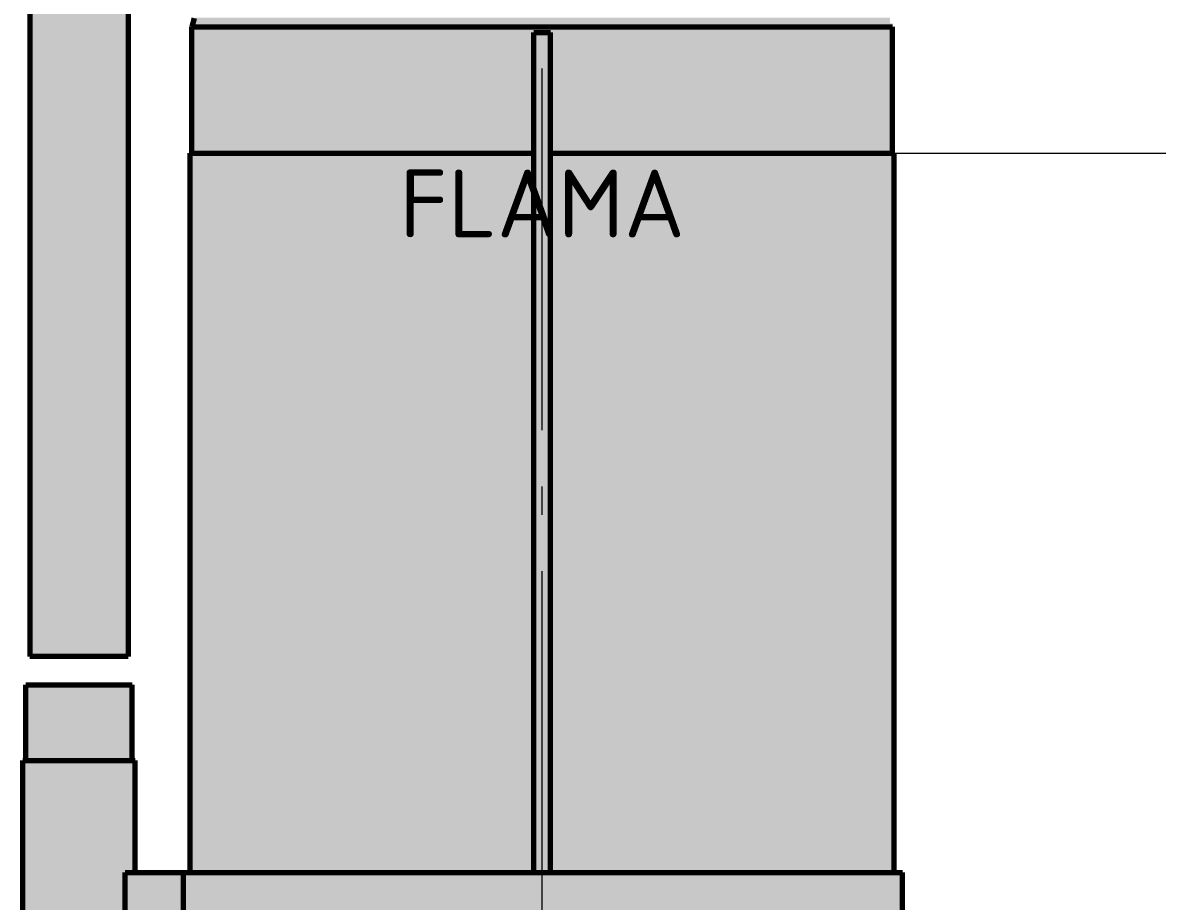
# Model space of a CAD drawing. Header units: millimetres. Extents: x 0 to 2382, y 0 to 420.
# Drawn here: x 2158.08 to 2198.25, y 249.31 to 280.42 of the extents above; entities that cross this region are included whole.
import ezdxf
from ezdxf.enums import TextEntityAlignment as Align

# ---------------------------------------------------------------- set-up
doc = ezdxf.new("R2010")
doc.units = ezdxf.units.MM
doc.linetypes.add('IRAM-F-TRAZO-PUNTO', pattern=[20, 15, -2, 1, -2])
for name, color, linetype, lineweight in [('01-VISIBLE', 7, 'CONTINUOUS', 70), ('03-EJE', 1, 'IRAM-F-TRAZO-PUNTO', 18), ('04-COTA', 3, 'CONTINUOUS', 18), ('13-GRAFICA', 30, 'CONTINUOUS', 18)]:
    doc.layers.add(name, color=color, linetype=linetype, lineweight=lineweight)
doc.styles.add('ISO3098', font='isocpeur.ttf')
doc.dimstyles.new('FLAMA-IRAM', dxfattribs={"dimtxt": 3.5, "dimasz": 3.5, "dimexe": 2, "dimexo": 1.5, "dimgap": 1, "dimtad": 1, "dimdec": 1, "dimtxsty": 'ISO3098', "dimblk": 'IRAM_FLECHA', "dimblk1": 'IRAM_FLECHA', "dimblk2": 'IRAM_FLECHA', "dimcen": 2.5, "dimclrd": 256, "dimclre": 256, "dimclrt": 256, "dimazin": 3, "dimtfac": 1, "dimtmove": 0, "dimatfit": 3, "dimlwd": 18, "dimlwe": 18})

# ---------------------------------------------------------------- blocks, each defined once
blk = doc.blocks.new('IRAM_FLECHA')
blk.add_solid([(0, 0), (-1, 0.125), (-1, -0.125)])

msp = doc.modelspace()

# ---------------------------------------------------------------- hatches: boundary and pattern name
at = {"layer": '13-GRAFICA', "true_color": 0x202020}
h = msp.add_hatch(color=7, dxfattribs=at)
h.dxf.hatch_style = 1
h.paths.add_polyline_path([(2158.278, 258), (2158.278, 287.2), (2158.378, 287.2), (2158.478, 289), (2158.578, 289), (2158.578, 289.3), (2158.678, 289.3), (2158.678, 289.6), (2158.778, 289.6), (2158.778, 289.9), (2158.878, 289.9), (2159.078, 290.8), (2159.278, 290.9), (2159.378, 291.3), (2159.478, 291.3), (2159.578, 291.6), (2159.778, 291.7), (2159.778, 291.9), (2159.878, 291.9), (2159.878, 292.1), (2160.078, 292.2), (2160.078, 292.4), (2160.178, 292.4), (2161.478, 293.8), (2161.878, 293.9), (2161.978, 294.1), (2162.178, 294.1), (2162.278, 294.3), (2162.678, 294.4), (2162.778, 294.6), (2162.978, 294.6), (2162.978, 294.7), (2163.178, 294.7), (2163.178, 294.8), (2163.478, 294.8), (2163.478, 294.9), (2163.778, 294.9), (2163.778, 295), (2164.078, 295), (2164.078, 295.1), (2164.378, 295.1), (2164.378, 295.2), (2164.578, 295.2), (2164.578, 295.3), (2166.078, 295.4), (2166.078, 295.5), (2167.378, 295.5), (2167.378, 292), (2165.878, 292), (2165.878, 291.9), (2165.378, 291.9), (2165.378, 291.8), (2164.478, 291.6), (2164.478, 291.5), (2164.178, 291.4), (2164.078, 291.2), (2163.678, 291.1), (2163.678, 291), (2162.778, 290.2), (2162.778, 290), (2162.578, 289.9), (2162.478, 289.5), (2162.378, 289.5), (2162.278, 289.2), (2162.178, 289.2), (2161.978, 288.3), (2161.878, 288.3), (2161.878, 287.4), (2161.778, 287.4), (2161.778, 258)])
at = {"layer": '13-GRAFICA', "true_color": 0xb21820}
h = msp.add_hatch(color=7, dxfattribs=at)
h.dxf.hatch_style = 1
h.paths.add_polyline_path([(2164.178, 280.5), (2164.178, 280.6), (2188.778, 280.6), (2188.778, 280.4), (2188.878, 280.4), (2188.878, 275.8), (2176.778, 275.8), (2176.778, 280.1), (2176.178, 280.1), (2176.178, 275.8), (2164.078, 275.8), (2164.078, 280.5)])
h = msp.add_hatch(color=7, dxfattribs=at)
h.dxf.hatch_style = 1
h.paths.add_polyline_path([(2176.778, 275.8), (2176.178, 275.8), (2176.178, 280.1), (2176.778, 280.1)])
at = {"layer": '13-GRAFICA', "true_color": 0xffffff}
h = msp.add_hatch(color=7, dxfattribs=at)
h.dxf.hatch_style = 1
h.paths.add_polyline_path([(2164.078, 275.8), (2188.878, 275.8), (2188.878, 250.3), (2164.078, 250.3)])
at = {"layer": '13-GRAFICA', "true_color": 0xc81e2d}
h = msp.add_hatch(color=7, dxfattribs=at)
h.dxf.hatch_style = 1
h.paths.add_polyline_path([(2166.363, 275.335), (2166.363, 274.848), (2165.922, 274.848), (2165.522, 274.848), (2165.166, 274.848), (2164.854, 274.848), (2164.589, 274.848), (2164.37, 274.848), (2164.198, 274.848), (2164.078, 274.848), (2164.078, 275.8), (2166.363, 275.8)])
h = msp.add_hatch(color=7, dxfattribs=at)
h.dxf.hatch_style = 1
h.paths.add_polyline_path([(2186.573, 275.123), (2186.573, 274.423), (2186.573, 273.723), (2186.573, 273.024), (2186.573, 272.324), (2186.573, 271.624), (2186.573, 270.925), (2186.092, 270.925), (2185.573, 270.925), (2185.019, 270.925), (2184.43, 270.925), (2183.81, 270.925), (2183.161, 270.925), (2182.485, 270.925), (2181.786, 270.925), (2181.066, 270.925), (2180.328, 270.925), (2179.574, 270.925), (2178.809, 270.925), (2178.034, 270.925), (2177.252, 270.925), (2176.468, 270.925), (2175.684, 270.925), (2174.902, 270.925), (2174.127, 270.925), (2173.362, 270.925), (2172.608, 270.925), (2171.87, 270.925), (2171.15, 270.925), (2170.451, 270.925), (2169.775, 270.925), (2169.126, 270.925), (2168.506, 270.925), (2167.917, 270.925), (2167.363, 270.925), (2166.844, 270.925), (2166.363, 270.925), (2166.363, 271.624), (2166.363, 272.324), (2166.363, 273.024), (2166.363, 273.723), (2166.363, 274.423), (2166.363, 275.123), (2166.363, 275.8), (2186.573, 275.8)])
h = msp.add_hatch(color=7, dxfattribs=at)
h.dxf.hatch_style = 1
h.paths.add_polyline_path([(2188.86, 274.848), (2188.738, 274.848), (2188.566, 274.848), (2188.347, 274.848), (2188.082, 274.848), (2187.77, 274.848), (2187.414, 274.848), (2187.014, 274.848), (2186.573, 274.848), (2186.573, 275.335), (2186.573, 275.8), (2188.878, 275.8), (2188.878, 274.848)])
at = {"layer": '13-GRAFICA', "true_color": 0xffd200}
h = msp.add_hatch(color=7, dxfattribs=at)
h.dxf.hatch_style = 1
h.paths.add_polyline_path([(2186.092, 270.063), (2185.573, 270.063), (2185.019, 270.063), (2184.43, 270.063), (2183.81, 270.063), (2183.161, 270.063), (2182.485, 270.063), (2181.786, 270.063), (2181.066, 270.063), (2180.328, 270.063), (2179.574, 270.063), (2178.809, 270.063), (2178.034, 270.063), (2177.252, 270.063), (2176.468, 270.063), (2175.684, 270.063), (2174.902, 270.063), (2174.127, 270.063), (2173.362, 270.063), (2172.608, 270.063), (2171.87, 270.063), (2171.15, 270.063), (2170.451, 270.063), (2169.775, 270.063), (2169.126, 270.063), (2168.506, 270.063), (2167.917, 270.063), (2167.363, 270.063), (2166.844, 270.063), (2166.363, 270.063), (2166.363, 270.494), (2166.363, 270.925), (2166.844, 270.925), (2167.363, 270.925), (2167.917, 270.925), (2168.506, 270.925), (2169.126, 270.925), (2169.775, 270.925), (2170.451, 270.925), (2171.15, 270.925), (2171.87, 270.925), (2172.608, 270.925), (2173.362, 270.925), (2174.127, 270.925), (2174.902, 270.925), (2175.684, 270.925), (2176.468, 270.925), (2177.252, 270.925), (2178.034, 270.925), (2178.809, 270.925), (2179.574, 270.925), (2180.328, 270.925), (2181.066, 270.925), (2181.786, 270.925), (2182.485, 270.925), (2183.161, 270.925), (2183.81, 270.925), (2184.43, 270.925), (2185.019, 270.925), (2185.573, 270.925), (2186.092, 270.925), (2186.573, 270.925), (2186.573, 270.494), (2186.573, 270.063)])
at = {"layer": '13-GRAFICA', "true_color": 0xebebeb}
h = msp.add_hatch(color=7, dxfattribs=at)
h.dxf.hatch_style = 1
h.paths.add_polyline_path([(2185.733, 266.563), (2185.226, 266.563), (2184.688, 266.563), (2184.122, 266.563), (2183.53, 266.563), (2182.913, 266.563), (2182.913, 267.223), (2182.913, 267.883), (2182.913, 268.543), (2182.913, 269.203), (2182.913, 269.863), (2183.53, 269.863), (2184.122, 269.863), (2184.688, 269.863), (2185.226, 269.863), (2185.733, 269.863), (2186.209, 269.863), (2186.209, 269.203), (2186.209, 268.543), (2186.209, 267.883), (2186.209, 267.223), (2186.209, 266.563)])
h = msp.add_hatch(color=7, dxfattribs=at)
h.dxf.hatch_style = 1
h.paths.add_polyline_path([(2185.733, 262.863), (2185.226, 262.863), (2184.688, 262.863), (2184.122, 262.863), (2183.53, 262.863), (2182.913, 262.863), (2182.913, 263.523), (2182.913, 264.183), (2182.913, 264.843), (2182.913, 265.503), (2182.913, 266.163), (2183.53, 266.163), (2184.122, 266.163), (2184.688, 266.163), (2185.226, 266.163), (2185.733, 266.163), (2186.209, 266.163), (2186.209, 265.503), (2186.209, 264.843), (2186.209, 264.183), (2186.209, 263.523), (2186.209, 262.863)])
h = msp.add_hatch(color=7, dxfattribs=at)
h.dxf.hatch_style = 1
h.paths.add_polyline_path([(2185.733, 259.163), (2185.226, 259.163), (2184.688, 259.163), (2184.122, 259.163), (2183.53, 259.163), (2182.913, 259.163), (2182.913, 259.823), (2182.913, 260.483), (2182.913, 261.143), (2182.913, 261.803), (2182.913, 262.463), (2183.53, 262.463), (2184.122, 262.463), (2184.688, 262.463), (2185.226, 262.463), (2185.733, 262.463), (2186.209, 262.463), (2186.209, 261.803), (2186.209, 261.143), (2186.209, 260.483), (2186.209, 259.823), (2186.209, 259.163)])
at = {"layer": '13-GRAFICA', "true_color": 0x009146}
h = msp.add_hatch(color=7, dxfattribs=at)
h.dxf.hatch_style = 1
h.paths.add_polyline_path([(2166.832, 256.205), (2167.064, 256.825), (2167.304, 257.446), (2167.551, 258.067), (2167.805, 257.446), (2168.067, 256.825), (2168.336, 256.205), (2168.611, 255.584), (2168.067, 255.584), (2167.551, 255.584), (2167.064, 255.584), (2166.608, 255.584)])
at = {"layer": '13-GRAFICA', "true_color": 0xc81e2d}
h = msp.add_hatch(color=7, dxfattribs=at)
h.dxf.hatch_style = 1
h.paths.add_polyline_path([(2170.513, 255.584), (2169.975, 255.584), (2169.453, 255.584), (2168.949, 255.584), (2168.949, 256.205), (2168.949, 256.825), (2168.949, 257.446), (2168.949, 258.067), (2169.453, 258.067), (2169.975, 258.067), (2170.513, 258.067), (2171.066, 258.067), (2171.066, 257.446), (2171.066, 256.825), (2171.066, 256.205), (2171.066, 255.584)])
at = {"layer": '13-GRAFICA', "true_color": 0x005eaa}
h = msp.add_hatch(color=7, dxfattribs=at)
h.dxf.hatch_style = 1
h.paths.add_polyline_path([(2174.001, 256.785), (2173.999, 256.744), (2173.996, 256.704), (2173.991, 256.663), (2173.985, 256.623), (2173.978, 256.583), (2173.97, 256.543), (2173.96, 256.504), (2173.949, 256.465), (2173.937, 256.426), (2173.924, 256.388), (2173.909, 256.35), (2173.893, 256.313), (2173.876, 256.276), (2173.858, 256.24), (2173.839, 256.205), (2173.818, 256.17), (2173.797, 256.136), (2173.774, 256.102), (2173.751, 256.07), (2173.726, 256.038), (2173.7, 256.007), (2173.674, 255.977), (2173.646, 255.948), (2173.618, 255.919), (2173.589, 255.892), (2173.558, 255.866), (2173.527, 255.841), (2173.496, 255.816), (2173.463, 255.793), (2173.43, 255.771), (2173.396, 255.75), (2173.362, 255.731), (2173.327, 255.712), (2173.292, 255.695), (2173.255, 255.678), (2173.219, 255.664), (2173.182, 255.65), (2173.145, 255.637), (2173.107, 255.626), (2173.069, 255.616), (2173.031, 255.608), (2172.993, 255.601), (2172.954, 255.595), (2172.915, 255.59), (2172.877, 255.587), (2172.838, 255.585), (2172.799, 255.584), (2172.76, 255.585), (2172.721, 255.587), (2172.683, 255.59), (2172.644, 255.595), (2172.606, 255.601), (2172.568, 255.608), (2172.53, 255.616), (2172.493, 255.626), (2172.456, 255.637), (2172.419, 255.65), (2172.383, 255.664), (2172.348, 255.678), (2172.312, 255.695), (2172.278, 255.712), (2172.244, 255.731), (2172.21, 255.75), (2172.178, 255.771), (2172.146, 255.793), (2172.114, 255.816), (2172.084, 255.841), (2172.054, 255.866), (2172.025, 255.892), (2171.997, 255.919), (2171.97, 255.948), (2171.943, 255.977), (2171.918, 256.007), (2171.893, 256.038), (2171.87, 256.07), (2171.847, 256.102), (2171.826, 256.136), (2171.805, 256.17), (2171.786, 256.205), (2171.768, 256.24), (2171.751, 256.276), (2171.735, 256.313), (2171.72, 256.35), (2171.706, 256.388), (2171.693, 256.426), (2171.682, 256.465), (2171.671, 256.504), (2171.662, 256.543), (2171.654, 256.583), (2171.648, 256.623), (2171.642, 256.663), (2171.638, 256.704), (2171.635, 256.744), (2171.633, 256.785), (2171.632, 256.825), (2171.633, 256.866), (2171.635, 256.907), (2171.638, 256.947), (2171.642, 256.987), (2171.648, 257.028), (2171.654, 257.068), (2171.662, 257.107), (2171.671, 257.147), (2171.682, 257.186), (2171.693, 257.224), (2171.706, 257.263), (2171.72, 257.3), (2171.735, 257.338), (2171.751, 257.374), (2171.768, 257.411), (2171.786, 257.446), (2171.805, 257.481), (2171.826, 257.515), (2171.847, 257.548), (2171.87, 257.581), (2171.893, 257.613), (2171.918, 257.644), (2171.943, 257.674), (2171.97, 257.703), (2171.997, 257.731), (2172.025, 257.759), (2172.054, 257.785), (2172.084, 257.81), (2172.114, 257.834), (2172.146, 257.858), (2172.178, 257.88), (2172.21, 257.9), (2172.244, 257.92), (2172.278, 257.939), (2172.312, 257.956), (2172.348, 257.972), (2172.383, 257.987), (2172.419, 258.001), (2172.456, 258.013), (2172.493, 258.024), (2172.53, 258.034), (2172.568, 258.043), (2172.606, 258.05), (2172.644, 258.056), (2172.683, 258.061), (2172.721, 258.064), (2172.76, 258.066), (2172.799, 258.067), (2172.838, 258.066), (2172.877, 258.064), (2172.915, 258.061), (2172.954, 258.056), (2172.993, 258.05), (2173.031, 258.043), (2173.069, 258.034), (2173.107, 258.024), (2173.145, 258.013), (2173.182, 258.001), (2173.219, 257.987), (2173.255, 257.972), (2173.292, 257.956), (2173.327, 257.939), (2173.362, 257.92), (2173.396, 257.9), (2173.43, 257.88), (2173.463, 257.858), (2173.496, 257.834), (2173.527, 257.81), (2173.558, 257.785), (2173.589, 257.759), (2173.618, 257.731), (2173.646, 257.703), (2173.674, 257.674), (2173.7, 257.644), (2173.726, 257.613), (2173.751, 257.581), (2173.774, 257.548), (2173.797, 257.515), (2173.818, 257.481), (2173.839, 257.446), (2173.858, 257.411), (2173.876, 257.374), (2173.893, 257.338), (2173.909, 257.3), (2173.924, 257.263), (2173.937, 257.224), (2173.949, 257.186), (2173.96, 257.147), (2173.97, 257.107), (2173.978, 257.068), (2173.985, 257.028), (2173.991, 256.987), (2173.996, 256.947), (2173.999, 256.907), (2174.001, 256.866), (2174.002, 256.825)])
at = {"layer": '13-GRAFICA', "true_color": 0x202020}
h = msp.add_hatch(color=7, dxfattribs=at)
h.dxf.hatch_style = 1
h.paths.add_polyline_path([(2158.078, 242.3), (2158.178, 257), (2161.978, 257), (2162.078, 250.3), (2161.678, 250.3), (2161.678, 247.5), (2162.078, 247.5), (2162.078, 242.3)])
at = {"layer": '13-GRAFICA', "true_color": 0x005eaa}
h = msp.add_hatch(color=7, dxfattribs=at)
h.dxf.hatch_style = 1
h.paths.add_polyline_path([(2168.772, 251.384), (2168.218, 251.384), (2167.691, 251.384), (2167.194, 251.384), (2166.727, 251.384), (2166.727, 252.104), (2166.727, 252.824), (2166.727, 253.544), (2166.727, 254.264), (2166.727, 254.984), (2167.194, 254.984), (2167.691, 254.984), (2168.218, 254.984), (2168.772, 254.984), (2169.351, 254.984), (2169.351, 254.264), (2169.351, 253.544), (2169.351, 252.824), (2169.351, 252.104), (2169.351, 251.384)])
h = msp.add_hatch(color=7, dxfattribs=at)
h.dxf.hatch_style = 1
h.paths.add_polyline_path([(2172.222, 251.384), (2171.552, 251.384), (2170.899, 251.384), (2170.264, 251.384), (2169.65, 251.384), (2169.65, 252.104), (2169.65, 252.824), (2169.65, 253.544), (2169.65, 254.264), (2169.65, 254.984), (2170.264, 254.984), (2170.899, 254.984), (2171.552, 254.984), (2172.222, 254.984), (2172.906, 254.984), (2172.906, 254.264), (2172.906, 253.544), (2172.906, 252.824), (2172.906, 252.104), (2172.906, 251.384)])
h = msp.add_hatch(color=7, dxfattribs=at)
h.dxf.hatch_style = 1
h.paths.add_polyline_path([(2176.096, 251.384), (2175.377, 251.384), (2174.662, 251.384), (2173.953, 251.384), (2173.252, 251.384), (2173.252, 252.104), (2173.252, 252.824), (2173.252, 253.544), (2173.252, 254.264), (2173.252, 254.984), (2173.953, 254.984), (2174.662, 254.984), (2175.377, 254.984), (2176.096, 254.984), (2176.816, 254.984), (2176.816, 254.264), (2176.816, 253.544), (2176.816, 252.824), (2176.816, 252.104), (2176.816, 251.384)])
h = msp.add_hatch(color=7, dxfattribs=at)
h.dxf.hatch_style = 1
h.paths.add_polyline_path([(2166.363, 250.928), (2166.844, 250.928), (2167.363, 250.928), (2167.917, 250.928), (2168.506, 250.928), (2169.126, 250.928), (2169.775, 250.928), (2170.451, 250.928), (2171.15, 250.928), (2171.87, 250.928), (2172.608, 250.928), (2173.362, 250.928), (2174.127, 250.928), (2174.902, 250.928), (2175.684, 250.928), (2176.468, 250.928), (2177.252, 250.928), (2178.034, 250.928), (2178.809, 250.928), (2179.574, 250.928), (2180.328, 250.928), (2181.066, 250.928), (2181.786, 250.928), (2182.485, 250.928), (2183.161, 250.928), (2183.81, 250.928), (2184.43, 250.928), (2185.019, 250.928), (2185.573, 250.928), (2186.092, 250.928), (2186.573, 250.928), (2186.573, 250.3), (2166.363, 250.3)])
at = {"layer": '13-GRAFICA', "true_color": 0x202020}
h = msp.add_hatch(color=7, dxfattribs=at)
h.dxf.hatch_style = 1
h.paths.add_polyline_path([(2161.678, 247.5), (2161.678, 250.3), (2189.278, 250.3), (2189.278, 247.5)])

# ---------------------------------------------------------------- linework, layer by layer
at = {"layer": '01-VISIBLE'}
for p, q in [((2158.328, 287.23), (2158.328, 257.98)), ((2161.808, 287.23), (2161.808, 257.98)), ((2164.144, 280.578), (2164.068, 280.272)), ((2164.068, 275.798), (2164.068, 280.272)), ((2176.168, 250.335), (2176.168, 280.072)), ((2176.168, 280.072), (2176.768, 280.072)), ((2176.768, 250.335), (2176.768, 280.072)), ((2188.868, 275.798), (2188.868, 280.272)), ((2164.008, 250.335), (2164.008, 275.798)), ((2188.928, 250.335), (2188.928, 275.798)), ((2158.188, 254.3), (2158.188, 256.98)), ((2161.948, 254.3), (2161.948, 256.98)), ((2158.078, 242.28), (2158.078, 254.3)), ((2162.058, 250.335), (2162.058, 254.3)), ((2161.705, 250.335), (2163.765, 250.335)), ((2161.705, 247.455), (2161.705, 250.335)), ((2163.765, 247.455), (2163.765, 250.335)), ((2189.228, 247.455), (2189.228, 250.335))]:
    msp.add_line(p, q, dxfattribs=at)
for points in [[(2164.068, 280.272), (2164.168, 280.272), (2164.268, 280.272), (2164.368, 280.272), (2164.468, 280.272), (2164.568, 280.272), (2164.668, 280.272), (2164.768, 280.272), (2164.868, 280.272), (2164.968, 280.272), (2165.068, 280.272), (2165.168, 280.272), (2165.268, 280.272), (2165.368, 280.272), (2165.468, 280.272), (2165.568, 280.272), (2165.668, 280.272), (2165.768, 280.272), (2165.868, 280.272), (2165.968, 280.272), (2166.068, 280.272), (2166.168, 280.272), (2166.268, 280.272), (2166.368, 280.272), (2166.468, 280.272), (2166.568, 280.272), (2166.668, 280.272), (2166.768, 280.272), (2166.868, 280.272), (2166.968, 280.272), (2167.068, 280.272), (2167.168, 280.272), (2167.268, 280.272), (2167.368, 280.272), (2167.468, 280.272), (2167.568, 280.272), (2167.668, 280.272), (2167.768, 280.272), (2167.868, 280.272), (2167.968, 280.272), (2168.068, 280.272), (2168.168, 280.272), (2168.268, 280.272), (2168.368, 280.272), (2168.468, 280.272), (2168.568, 280.272), (2168.668, 280.272), (2168.768, 280.272), (2168.868, 280.272), (2168.968, 280.272), (2169.068, 280.272), (2169.168, 280.272), (2169.268, 280.272), (2169.368, 280.272), (2169.468, 280.272), (2169.568, 280.272), (2169.668, 280.272), (2169.768, 280.272), (2169.868, 280.272), (2169.968, 280.272), (2170.068, 280.272), (2170.168, 280.272), (2170.268, 280.272), (2170.368, 280.272), (2170.468, 280.272), (2170.568, 280.272), (2170.668, 280.272), (2170.768, 280.272), (2170.868, 280.272), (2170.968, 280.272), (2171.068, 280.272), (2171.168, 280.272), (2171.268, 280.272), (2171.368, 280.272), (2171.468, 280.272), (2171.568, 280.272), (2171.668, 280.272), (2171.768, 280.272), (2171.868, 280.272), (2171.968, 280.272), (2172.068, 280.272), (2172.168, 280.272), (2172.268, 280.272), (2172.368, 280.272), (2172.468, 280.272), (2172.568, 280.272), (2172.668, 280.272), (2172.768, 280.272), (2172.868, 280.272), (2172.968, 280.272), (2173.068, 280.272), (2173.168, 280.272), (2173.268, 280.272), (2173.368, 280.272), (2173.468, 280.272), (2173.568, 280.272), (2173.668, 280.272), (2173.768, 280.272), (2173.868, 280.272), (2173.968, 280.272), (2174.068, 280.272), (2174.168, 280.272), (2174.268, 280.272), (2174.368, 280.272), (2174.468, 280.272), (2174.568, 280.272), (2174.668, 280.272), (2174.768, 280.272), (2174.868, 280.272), (2174.968, 280.272), (2175.068, 280.272), (2175.168, 280.272), (2175.268, 280.272), (2175.368, 280.272), (2175.468, 280.272), (2175.568, 280.272), (2175.668, 280.272), (2175.768, 280.272), (2175.868, 280.272), (2175.968, 280.272), (2176.068, 280.272), (2176.168, 280.272), (2176.268, 280.272), (2176.368, 280.272), (2176.468, 280.272), (2176.568, 280.272), (2176.668, 280.272), (2176.768, 280.272), (2176.868, 280.272), (2176.968, 280.272), (2177.068, 280.272), (2177.168, 280.272), (2177.268, 280.272), (2177.368, 280.272), (2177.468, 280.272), (2177.568, 280.272), (2177.668, 280.272), (2177.768, 280.272), (2177.868, 280.272), (2177.968, 280.272), (2178.068, 280.272), (2178.168, 280.272), (2178.268, 280.272), (2178.368, 280.272), (2178.468, 280.272), (2178.568, 280.272), (2178.668, 280.272), (2178.768, 280.272), (2178.868, 280.272), (2178.968, 280.272), (2179.068, 280.272), (2179.168, 280.272), (2179.268, 280.272), (2179.368, 280.272), (2179.468, 280.272), (2179.568, 280.272), (2179.668, 280.272), (2179.768, 280.272), (2179.868, 280.272), (2179.968, 280.272), (2180.068, 280.272), (2180.168, 280.272), (2180.268, 280.272), (2180.368, 280.272), (2180.468, 280.272), (2180.568, 280.272), (2180.668, 280.272), (2180.768, 280.272), (2180.868, 280.272), (2180.968, 280.272), (2181.068, 280.272), (2181.168, 280.272), (2181.268, 280.272), (2181.368, 280.272), (2181.468, 280.272), (2181.568, 280.272), (2181.668, 280.272), (2181.768, 280.272), (2181.868, 280.272), (2181.968, 280.272), (2182.068, 280.272), (2182.168, 280.272), (2182.268, 280.272), (2182.368, 280.272), (2182.468, 280.272), (2182.568, 280.272), (2182.668, 280.272), (2182.768, 280.272), (2182.868, 280.272), (2182.968, 280.272), (2183.068, 280.272), (2183.168, 280.272), (2183.268, 280.272), (2183.368, 280.272), (2183.468, 280.272), (2183.568, 280.272), (2183.668, 280.272), (2183.768, 280.272), (2183.868, 280.272), (2183.968, 280.272), (2184.068, 280.272), (2184.168, 280.272), (2184.268, 280.272), (2184.368, 280.272), (2184.468, 280.272), (2184.568, 280.272), (2184.668, 280.272), (2184.768, 280.272), (2184.868, 280.272), (2184.968, 280.272), (2185.068, 280.272), (2185.168, 280.272), (2185.268, 280.272), (2185.368, 280.272), (2185.468, 280.272), (2185.568, 280.272), (2185.668, 280.272), (2185.768, 280.272), (2185.868, 280.272), (2185.968, 280.272), (2186.068, 280.272), (2186.168, 280.272), (2186.268, 280.272), (2186.368, 280.272), (2186.468, 280.272), (2186.568, 280.272), (2186.668, 280.272), (2186.768, 280.272), (2186.868, 280.272), (2186.968, 280.272), (2187.068, 280.272), (2187.168, 280.272), (2187.268, 280.272), (2187.368, 280.272), (2187.468, 280.272), (2187.568, 280.272), (2187.668, 280.272), (2187.768, 280.272), (2187.868, 280.272), (2187.968, 280.272), (2188.068, 280.272), (2188.168, 280.272), (2188.268, 280.272), (2188.368, 280.272), (2188.468, 280.272), (2188.568, 280.272), (2188.668, 280.272), (2188.768, 280.272), (2188.868, 280.272)], [(2164.008, 275.798), (2164.108, 275.798), (2164.209, 275.798), (2164.309, 275.798), (2164.41, 275.798), (2164.51, 275.798), (2164.611, 275.798), (2164.711, 275.798), (2164.812, 275.798), (2164.912, 275.798), (2165.013, 275.798), (2165.113, 275.798), (2165.214, 275.798), (2165.314, 275.798), (2165.415, 275.798), (2165.515, 275.798), (2165.616, 275.798), (2165.716, 275.798), (2165.817, 275.798), (2165.917, 275.798), (2166.018, 275.798), (2166.118, 275.798), (2166.219, 275.798), (2166.319, 275.798), (2166.42, 275.798), (2166.52, 275.798), (2166.621, 275.798), (2166.721, 275.798), (2166.822, 275.798), (2166.922, 275.798), (2167.023, 275.798), (2167.123, 275.798), (2167.224, 275.798), (2167.324, 275.798), (2167.425, 275.798), (2167.525, 275.798), (2167.626, 275.798), (2167.726, 275.798), (2167.827, 275.798), (2167.927, 275.798), (2168.028, 275.798), (2168.128, 275.798), (2168.229, 275.798), (2168.329, 275.798), (2168.43, 275.798), (2168.53, 275.798), (2168.631, 275.798), (2168.731, 275.798), (2168.832, 275.798), (2168.932, 275.798), (2169.033, 275.798), (2169.133, 275.798), (2169.234, 275.798), (2169.334, 275.798), (2169.435, 275.798), (2169.535, 275.798), (2169.636, 275.798), (2169.736, 275.798), (2169.837, 275.798), (2169.937, 275.798), (2170.038, 275.798), (2170.138, 275.798), (2170.239, 275.798), (2170.339, 275.798), (2170.44, 275.798), (2170.54, 275.798), (2170.641, 275.798), (2170.741, 275.798), (2170.842, 275.798), (2170.942, 275.798), (2171.043, 275.798), (2171.143, 275.798), (2171.244, 275.798), (2171.344, 275.798), (2171.445, 275.798), (2171.545, 275.798), (2171.646, 275.798), (2171.746, 275.798), (2171.847, 275.798), (2171.947, 275.798), (2172.048, 275.798), (2172.148, 275.798), (2172.249, 275.798), (2172.349, 275.798), (2172.45, 275.798), (2172.55, 275.798), (2172.651, 275.798), (2172.751, 275.798), (2172.852, 275.798), (2172.952, 275.798), (2173.053, 275.798), (2173.153, 275.798), (2173.254, 275.798), (2173.354, 275.798), (2173.455, 275.798), (2173.555, 275.798), (2173.656, 275.798), (2173.756, 275.798), (2173.857, 275.798), (2173.957, 275.798), (2174.058, 275.798), (2174.158, 275.798), (2174.259, 275.798), (2174.359, 275.798), (2174.46, 275.798), (2174.56, 275.798), (2174.661, 275.798), (2174.761, 275.798), (2174.862, 275.798), (2174.962, 275.798), (2175.063, 275.798), (2175.163, 275.798), (2175.264, 275.798), (2175.364, 275.798), (2175.465, 275.798), (2175.565, 275.798), (2175.666, 275.798), (2175.766, 275.798), (2175.867, 275.798), (2175.967, 275.798), (2176.068, 275.798), (2176.168, 275.798)], [(2176.768, 275.798), (2176.868, 275.798), (2176.969, 275.798), (2177.069, 275.798), (2177.17, 275.798), (2177.27, 275.798), (2177.371, 275.798), (2177.471, 275.798), (2177.572, 275.798), (2177.672, 275.798), (2177.773, 275.798), (2177.873, 275.798), (2177.974, 275.798), (2178.074, 275.798), (2178.175, 275.798), (2178.275, 275.798), (2178.376, 275.798), (2178.476, 275.798), (2178.577, 275.798), (2178.677, 275.798), (2178.778, 275.798), (2178.878, 275.798), (2178.979, 275.798), (2179.079, 275.798), (2179.18, 275.798), (2179.28, 275.798), (2179.381, 275.798), (2179.481, 275.798), (2179.582, 275.798), (2179.682, 275.798), (2179.783, 275.798), (2179.883, 275.798), (2179.984, 275.798), (2180.084, 275.798), (2180.185, 275.798), (2180.285, 275.798), (2180.386, 275.798), (2180.486, 275.798), (2180.587, 275.798), (2180.687, 275.798), (2180.788, 275.798), (2180.888, 275.798), (2180.989, 275.798), (2181.089, 275.798), (2181.19, 275.798), (2181.29, 275.798), (2181.391, 275.798), (2181.491, 275.798), (2181.592, 275.798), (2181.692, 275.798), (2181.793, 275.798), (2181.893, 275.798), (2181.994, 275.798), (2182.094, 275.798), (2182.195, 275.798), (2182.295, 275.798), (2182.396, 275.798), (2182.496, 275.798), (2182.597, 275.798), (2182.697, 275.798), (2182.798, 275.798), (2182.898, 275.798), (2182.999, 275.798), (2183.099, 275.798), (2183.2, 275.798), (2183.3, 275.798), (2183.401, 275.798), (2183.501, 275.798), (2183.602, 275.798), (2183.702, 275.798), (2183.803, 275.798), (2183.903, 275.798), (2184.004, 275.798), (2184.104, 275.798), (2184.205, 275.798), (2184.305, 275.798), (2184.406, 275.798), (2184.506, 275.798), (2184.607, 275.798), (2184.707, 275.798), (2184.808, 275.798), (2184.908, 275.798), (2185.009, 275.798), (2185.109, 275.798), (2185.21, 275.798), (2185.31, 275.798), (2185.411, 275.798), (2185.511, 275.798), (2185.612, 275.798), (2185.712, 275.798), (2185.813, 275.798), (2185.913, 275.798), (2186.014, 275.798), (2186.114, 275.798), (2186.215, 275.798), (2186.315, 275.798), (2186.416, 275.798), (2186.516, 275.798), (2186.617, 275.798), (2186.717, 275.798), (2186.818, 275.798), (2186.918, 275.798), (2187.019, 275.798), (2187.119, 275.798), (2187.22, 275.798), (2187.32, 275.798), (2187.421, 275.798), (2187.521, 275.798), (2187.622, 275.798), (2187.722, 275.798), (2187.823, 275.798), (2187.923, 275.798), (2188.024, 275.798), (2188.124, 275.798), (2188.225, 275.798), (2188.325, 275.798), (2188.426, 275.798), (2188.526, 275.798), (2188.627, 275.798), (2188.727, 275.798), (2188.828, 275.798), (2188.928, 275.798)], [(2161.808, 257.98), (2161.706, 257.98), (2161.603, 257.98), (2161.501, 257.98), (2161.399, 257.98), (2161.296, 257.98), (2161.194, 257.98), (2161.092, 257.98), (2160.989, 257.98), (2160.887, 257.98), (2160.784, 257.98), (2160.682, 257.98), (2160.58, 257.98), (2160.477, 257.98), (2160.375, 257.98), (2160.273, 257.98), (2160.17, 257.98), (2160.068, 257.98), (2159.966, 257.98), (2159.863, 257.98), (2159.761, 257.98), (2159.659, 257.98), (2159.556, 257.98), (2159.454, 257.98), (2159.352, 257.98), (2159.249, 257.98), (2159.147, 257.98), (2159.044, 257.98), (2158.942, 257.98), (2158.84, 257.98), (2158.737, 257.98), (2158.635, 257.98), (2158.533, 257.98), (2158.43, 257.98), (2158.328, 257.98)], [(2158.188, 256.98), (2158.29, 256.98), (2158.391, 256.98), (2158.493, 256.98), (2158.594, 256.98), (2158.696, 256.98), (2158.798, 256.98), (2158.899, 256.98), (2159.001, 256.98), (2159.103, 256.98), (2159.204, 256.98), (2159.306, 256.98), (2159.407, 256.98), (2159.509, 256.98), (2159.611, 256.98), (2159.712, 256.98), (2159.814, 256.98), (2159.916, 256.98), (2160.017, 256.98), (2160.119, 256.98), (2160.22, 256.98), (2160.322, 256.98), (2160.424, 256.98), (2160.525, 256.98), (2160.627, 256.98), (2160.729, 256.98), (2160.83, 256.98), (2160.932, 256.98), (2161.033, 256.98), (2161.135, 256.98), (2161.237, 256.98), (2161.338, 256.98), (2161.44, 256.98), (2161.542, 256.98), (2161.643, 256.98), (2161.745, 256.98), (2161.846, 256.98), (2161.948, 256.98)], [(2158.078, 254.3), (2158.18, 254.3), (2158.282, 254.3), (2158.384, 254.3), (2158.486, 254.3), (2158.588, 254.3), (2158.69, 254.3), (2158.792, 254.3), (2158.894, 254.3), (2158.996, 254.3), (2159.099, 254.3), (2159.201, 254.3), (2159.303, 254.3), (2159.405, 254.3), (2159.507, 254.3), (2159.609, 254.3), (2159.711, 254.3), (2159.813, 254.3), (2159.915, 254.3), (2160.017, 254.3), (2160.119, 254.3), (2160.221, 254.3), (2160.323, 254.3), (2160.425, 254.3), (2160.527, 254.3), (2160.629, 254.3), (2160.731, 254.3), (2160.833, 254.3), (2160.935, 254.3), (2161.037, 254.3), (2161.14, 254.3), (2161.242, 254.3), (2161.344, 254.3), (2161.446, 254.3), (2161.548, 254.3), (2161.65, 254.3), (2161.752, 254.3), (2161.854, 254.3), (2161.956, 254.3), (2162.058, 254.3)], [(2163.765, 250.335), (2163.865, 250.335), (2163.965, 250.335), (2164.065, 250.335), (2164.166, 250.335), (2164.266, 250.335), (2164.366, 250.335), (2164.466, 250.335), (2164.567, 250.335), (2164.667, 250.335), (2164.767, 250.335), (2164.867, 250.335), (2164.968, 250.335), (2165.068, 250.335), (2165.168, 250.335), (2165.268, 250.335), (2165.369, 250.335), (2165.469, 250.335), (2165.569, 250.335), (2165.669, 250.335), (2165.77, 250.335), (2165.87, 250.335), (2165.97, 250.335), (2166.07, 250.335), (2166.171, 250.335), (2166.271, 250.335), (2166.371, 250.335), (2166.471, 250.335), (2166.572, 250.335), (2166.672, 250.335), (2166.772, 250.335), (2166.872, 250.335), (2166.973, 250.335), (2167.073, 250.335), (2167.173, 250.335), (2167.273, 250.335), (2167.374, 250.335), (2167.474, 250.335), (2167.574, 250.335), (2167.674, 250.335), (2167.775, 250.335), (2167.875, 250.335), (2167.975, 250.335), (2168.075, 250.335), (2168.176, 250.335), (2168.276, 250.335), (2168.376, 250.335), (2168.476, 250.335), (2168.577, 250.335), (2168.677, 250.335), (2168.777, 250.335), (2168.877, 250.335), (2168.978, 250.335), (2169.078, 250.335), (2169.178, 250.335), (2169.278, 250.335), (2169.379, 250.335), (2169.479, 250.335), (2169.579, 250.335), (2169.679, 250.335), (2169.78, 250.335), (2169.88, 250.335), (2169.98, 250.335), (2170.08, 250.335), (2170.181, 250.335), (2170.281, 250.335), (2170.381, 250.335), (2170.481, 250.335), (2170.582, 250.335), (2170.682, 250.335), (2170.782, 250.335), (2170.882, 250.335), (2170.983, 250.335), (2171.083, 250.335), (2171.183, 250.335), (2171.283, 250.335), (2171.384, 250.335), (2171.484, 250.335), (2171.584, 250.335), (2171.684, 250.335), (2171.785, 250.335), (2171.885, 250.335), (2171.985, 250.335), (2172.085, 250.335), (2172.186, 250.335), (2172.286, 250.335), (2172.386, 250.335), (2172.486, 250.335), (2172.587, 250.335), (2172.687, 250.335), (2172.787, 250.335), (2172.887, 250.335), (2172.988, 250.335), (2173.088, 250.335), (2173.188, 250.335), (2173.288, 250.335), (2173.389, 250.335), (2173.489, 250.335), (2173.589, 250.335), (2173.689, 250.335), (2173.79, 250.335), (2173.89, 250.335), (2173.99, 250.335), (2174.09, 250.335), (2174.191, 250.335), (2174.291, 250.335), (2174.391, 250.335), (2174.491, 250.335), (2174.592, 250.335), (2174.692, 250.335), (2174.792, 250.335), (2174.892, 250.335), (2174.993, 250.335), (2175.093, 250.335), (2175.193, 250.335), (2175.293, 250.335), (2175.394, 250.335), (2175.494, 250.335), (2175.594, 250.335), (2175.694, 250.335), (2175.795, 250.335), (2175.895, 250.335), (2175.995, 250.335), (2176.095, 250.335), (2176.196, 250.335), (2176.296, 250.335), (2176.396, 250.335), (2176.496, 250.335), (2176.597, 250.335), (2176.697, 250.335), (2176.797, 250.335), (2176.897, 250.335), (2176.998, 250.335), (2177.098, 250.335), (2177.198, 250.335), (2177.298, 250.335), (2177.399, 250.335), (2177.499, 250.335), (2177.599, 250.335), (2177.699, 250.335), (2177.8, 250.335), (2177.9, 250.335), (2178, 250.335), (2178.1, 250.335), (2178.201, 250.335), (2178.301, 250.335), (2178.401, 250.335), (2178.501, 250.335), (2178.602, 250.335), (2178.702, 250.335), (2178.802, 250.335), (2178.902, 250.335), (2179.003, 250.335), (2179.103, 250.335), (2179.203, 250.335), (2179.303, 250.335), (2179.404, 250.335), (2179.504, 250.335), (2179.604, 250.335), (2179.704, 250.335), (2179.805, 250.335), (2179.905, 250.335), (2180.005, 250.335), (2180.105, 250.335), (2180.206, 250.335), (2180.306, 250.335), (2180.406, 250.335), (2180.506, 250.335), (2180.607, 250.335), (2180.707, 250.335), (2180.807, 250.335), (2180.907, 250.335), (2181.008, 250.335), (2181.108, 250.335), (2181.208, 250.335), (2181.308, 250.335), (2181.409, 250.335), (2181.509, 250.335), (2181.609, 250.335), (2181.709, 250.335), (2181.81, 250.335), (2181.91, 250.335), (2182.01, 250.335), (2182.11, 250.335), (2182.211, 250.335), (2182.311, 250.335), (2182.411, 250.335), (2182.511, 250.335), (2182.612, 250.335), (2182.712, 250.335), (2182.812, 250.335), (2182.912, 250.335), (2183.013, 250.335), (2183.113, 250.335), (2183.213, 250.335), (2183.313, 250.335), (2183.414, 250.335), (2183.514, 250.335), (2183.614, 250.335), (2183.714, 250.335), (2183.815, 250.335), (2183.915, 250.335), (2184.015, 250.335), (2184.115, 250.335), (2184.216, 250.335), (2184.316, 250.335), (2184.416, 250.335), (2184.516, 250.335), (2184.617, 250.335), (2184.717, 250.335), (2184.817, 250.335), (2184.917, 250.335), (2185.018, 250.335), (2185.118, 250.335), (2185.218, 250.335), (2185.318, 250.335), (2185.419, 250.335), (2185.519, 250.335), (2185.619, 250.335), (2185.719, 250.335), (2185.82, 250.335), (2185.92, 250.335), (2186.02, 250.335), (2186.12, 250.335), (2186.221, 250.335), (2186.321, 250.335), (2186.421, 250.335), (2186.521, 250.335), (2186.622, 250.335), (2186.722, 250.335), (2186.822, 250.335), (2186.922, 250.335), (2187.023, 250.335), (2187.123, 250.335), (2187.223, 250.335), (2187.323, 250.335), (2187.424, 250.335), (2187.524, 250.335), (2187.624, 250.335), (2187.724, 250.335), (2187.825, 250.335), (2187.925, 250.335), (2188.025, 250.335), (2188.125, 250.335), (2188.226, 250.335), (2188.326, 250.335), (2188.426, 250.335), (2188.526, 250.335), (2188.627, 250.335), (2188.727, 250.335), (2188.827, 250.335), (2188.927, 250.335), (2189.028, 250.335), (2189.128, 250.335), (2189.228, 250.335)]]:
    msp.add_lwpolyline(points, dxfattribs=at)
at = {"layer": '03-EJE'}
msp.add_line((2176.468, 226), (2176.468, 278.798), dxfattribs=at)

# ---------------------------------------------------------------- texts
at = {"layer": '13-GRAFICA', "true_color": 0xffffff, "style": 'ISO3098'}
msp.add_text('FLAMA', height=2.4, dxfattribs=at).set_placement((2176.468, 275.222), align=Align.TOP_CENTER)

# ---------------------------------------------------------------- dimensions: what is measured, and where the dimension line sits
at = {"layer": '04-COTA'}
msp.add_linear_dim(base=(2205.922, 245.474), p1=(2186.5, 245.474), p2=(2186.5, 275.798), angle=90, dimstyle='FLAMA-IRAM', override={"dimlfac": 5}, dxfattribs=at).render()

doc.saveas('drawing.dxf')
